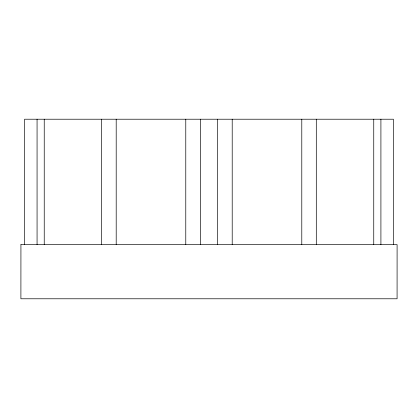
<?xml version="1.0" encoding="UTF-8"?>
<svg xmlns="http://www.w3.org/2000/svg" width="418" height="418" viewBox="0 0 418 418"><rect width="100%" height="100%" fill="white"/><g stroke="black" fill="none" stroke-linecap="round" stroke-linejoin="round"><path stroke-width="0.63" d="M393.401 244.629L393.401 119.219L24.584 119.219L24.584 244.629M380.913 119.219L380.913 244.629M373.749 119.219L373.749 244.629M316.301 119.219L316.301 244.629M301.786 119.219L301.786 244.629M232.209 119.219L232.209 244.629M217.616 119.219L217.616 244.629M200.363 119.219L200.363 244.629M185.775 119.219L185.775 244.629M116.199 119.219L116.199 244.629M101.684 119.219L101.684 244.629M44.235 119.219L44.235 244.629M37.066 119.219L37.066 244.629M20.931 244.629L20.9 298.781L397.079 298.781L397.1 244.629L20.931 244.629"/></g></svg>
